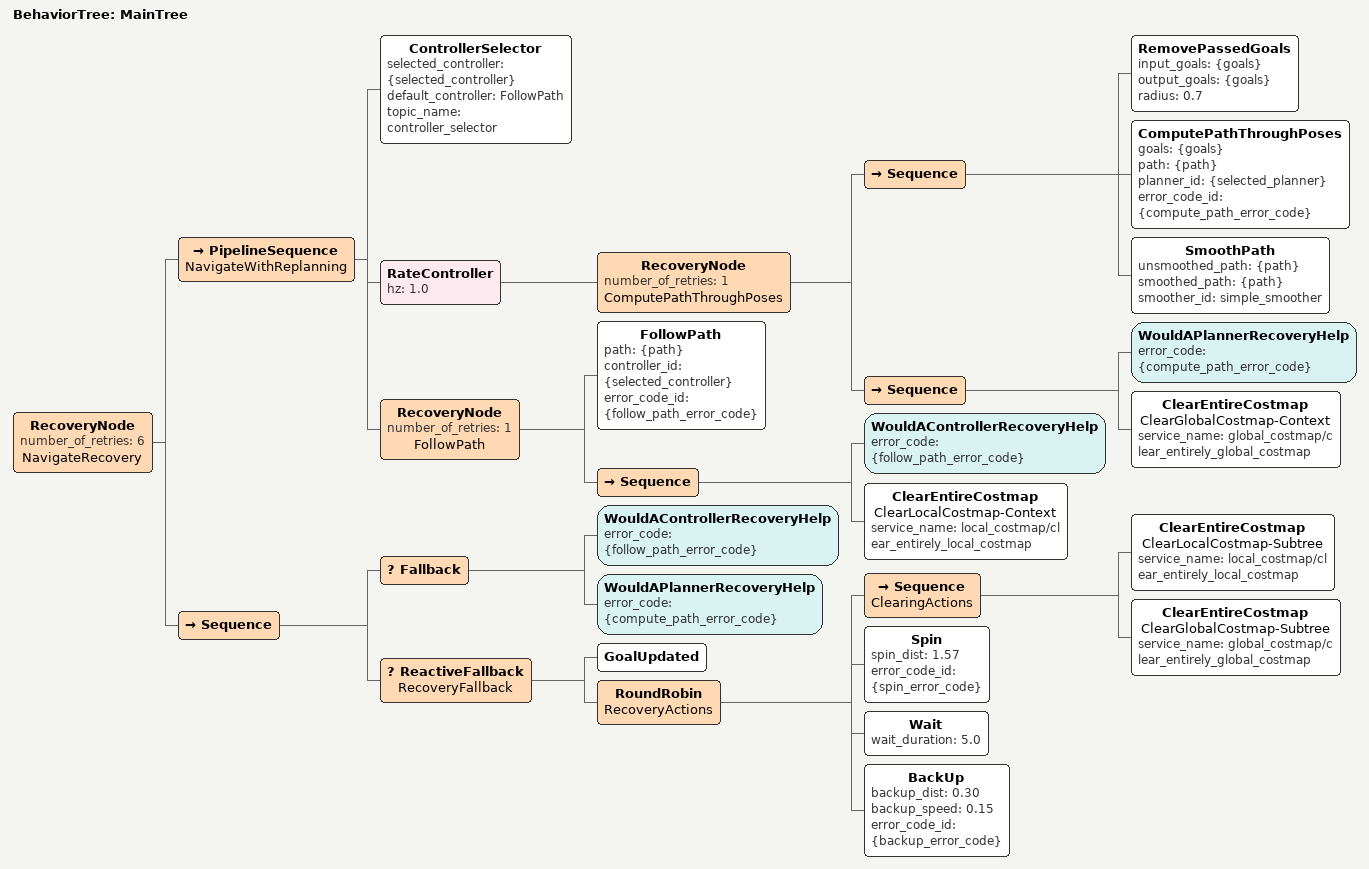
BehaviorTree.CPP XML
<root BTCPP_format="4" main_tree_to_execute="MainTree">
  <BehaviorTree ID="MainTree">
    <RecoveryNode number_of_retries="6" name="NavigateRecovery">
      <PipelineSequence name="NavigateWithReplanning">
        <ControllerSelector selected_controller="{selected_controller}" default_controller="FollowPath" topic_name="controller_selector"/>
        <!-- 2.0 -> 1.0 (2026-09-24). 0.5초마다 발생하는 FollowPath 강제 abort 및 위상 지연 완화 -->
        <RateController hz="1.0">
          <RecoveryNode number_of_retries="1" name="ComputePathThroughPoses">
            <Sequence>
              <RemovePassedGoals input_goals="{goals}" output_goals="{goals}" radius="0.7"/>
              <ComputePathThroughPoses goals="{goals}" path="{path}" planner_id="{selected_planner}" error_code_id="{compute_path_error_code}"/>
              <SmoothPath unsmoothed_path="{path}" smoothed_path="{path}" smoother_id="simple_smoother"/>
            </Sequence>
            <Sequence>
              <WouldAPlannerRecoveryHelp error_code="{compute_path_error_code}"/>
              <ClearEntireCostmap name="ClearGlobalCostmap-Context" service_name="global_costmap/clear_entirely_global_costmap"/>
            </Sequence>
          </RecoveryNode>
        </RateController>
        <RecoveryNode number_of_retries="1" name="FollowPath">
          <FollowPath path="{path}" controller_id="{selected_controller}" error_code_id="{follow_path_error_code}"/>
          <Sequence>
            <WouldAControllerRecoveryHelp error_code="{follow_path_error_code}"/>
            <ClearEntireCostmap name="ClearLocalCostmap-Context" service_name="local_costmap/clear_entirely_local_costmap"/>
          </Sequence>
        </RecoveryNode>
      </PipelineSequence>
      <Sequence>
        <Fallback>
          <WouldAControllerRecoveryHelp error_code="{follow_path_error_code}"/>
          <WouldAPlannerRecoveryHelp error_code="{compute_path_error_code}"/>
        </Fallback>
        <ReactiveFallback name="RecoveryFallback">
          <GoalUpdated/>
          <RoundRobin name="RecoveryActions">
            <Sequence name="ClearingActions">
              <ClearEntireCostmap name="ClearLocalCostmap-Subtree" service_name="local_costmap/clear_entirely_local_costmap"/>
              <ClearEntireCostmap name="ClearGlobalCostmap-Subtree" service_name="global_costmap/clear_entirely_global_costmap"/>
            </Sequence>
            <Spin spin_dist="1.57" error_code_id="{spin_error_code}"/>
            <Wait wait_duration="5.0"/>
            <BackUp backup_dist="0.30" backup_speed="0.15" error_code_id="{backup_error_code}"/>
          </RoundRobin>
        </ReactiveFallback>
      </Sequence>
    </RecoveryNode>
  </BehaviorTree>
</root>
